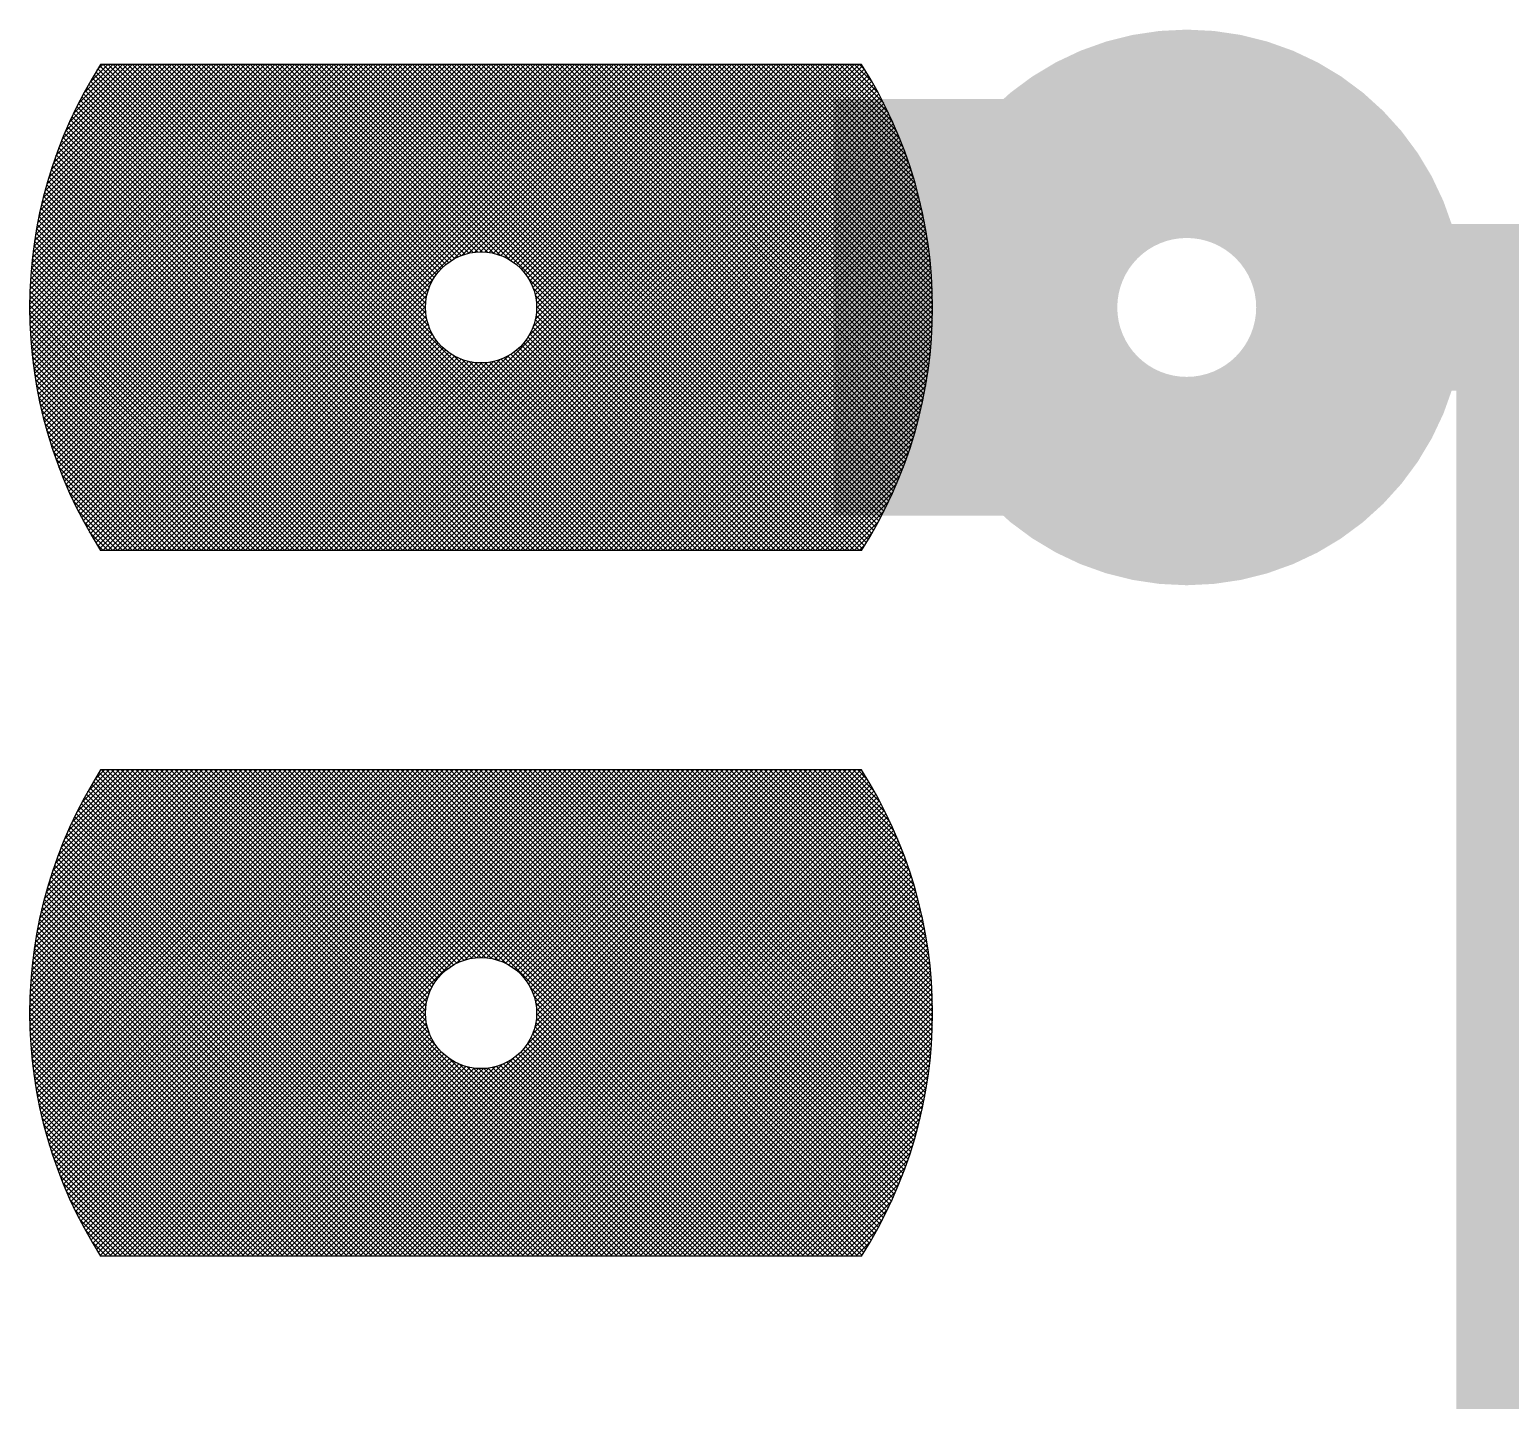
# Model space of a CAD drawing. Extents: x 0 to 395, y 0 to 270.
# Drawn here: x 132.36 to 137.69, y 206.25 to 211.19 of the extents above; entities that cross this region are included whole.
import ezdxf

# ---------------------------------------------------------------- set-up
doc = ezdxf.new("R2010")
doc.units = 0
doc.header["$LTSCALE"] = 0.3
doc.layers.get('0').update_dxf_attribs({"linetype": 'CONTINUOUS'})
doc.layers.add('TRACK', color=3, linetype='CONTINUOUS')

# ---------------------------------------------------------------- blocks, each defined once
blk = doc.blocks.new('*X19')
at = {"color": 0}
for p, q in [((62.51, 66.0279), (63.3971, 66.915)), ((62.51, 66.0455), (63.3795, 66.915)), ((62.5102, 66.0634), (63.3618, 66.915)), ((62.5103, 66.0104), (63.4148, 66.915)), ((62.5105, 66.0814), (63.3441, 66.915)), ((62.5107, 65.9932), (63.4325, 66.915)), ((62.5111, 66.0997), (63.3264, 66.915)), ((62.5113, 65.9761), (63.4502, 66.915)), ((62.5119, 66.1181), (63.3088, 66.915)), ((62.512, 65.9592), (63.4679, 66.915)), ((62.5129, 65.9424), (63.4855, 66.915)), ((62.5129, 66.1368), (63.2911, 66.915)), ((62.514, 65.9258), (63.5032, 66.915)), ((62.5141, 66.1557), (63.2734, 66.915)), ((62.5153, 65.9094), (63.5209, 66.915)), ((62.5156, 66.1749), (63.2557, 66.915)), ((62.5167, 65.8931), (63.5386, 66.915)), ((62.5173, 66.1943), (63.238, 66.915)), ((62.5182, 65.877), (63.5562, 66.915)), ((62.5193, 66.214), (63.2204, 66.915)), ((62.5199, 65.861), (63.5739, 66.915)), ((62.5216, 66.2339), (63.2027, 66.915)), ((62.5217, 65.8451), (63.5916, 66.915)), ((62.5237, 65.8294), (63.6093, 66.915)), ((62.5242, 66.2542), (63.185, 66.915)), ((62.5258, 65.8139), (63.627, 66.915)), ((62.527, 66.2747), (63.1673, 66.915)), ((62.5281, 65.7984), (63.6446, 66.915)), ((62.5302, 66.2956), (63.1497, 66.915)), ((62.5304, 65.7831), (63.6623, 66.915)), ((62.5329, 65.7679), (63.68, 66.915)), ((62.5337, 66.3168), (63.132, 66.915)), ((62.5356, 65.7529), (63.6977, 66.915)), ((62.5376, 66.3383), (63.1143, 66.915)), ((62.5383, 65.738), (63.7153, 66.915)), ((62.5412, 65.7232), (63.733, 66.915)), ((62.5419, 66.3602), (63.0966, 66.915)), ((62.5442, 65.7085), (63.7507, 66.915)), ((62.5465, 66.3826), (63.0789, 66.915)), ((62.5473, 65.6939), (63.7684, 66.915)), ((62.5505, 65.6795), (63.7861, 66.915)), ((62.5516, 66.4053), (63.0613, 66.915)), ((62.5538, 65.6651), (63.8037, 66.915)), ((62.5571, 66.4285), (63.0436, 66.915)), ((62.5573, 65.6509), (63.8214, 66.915)), ((62.5608, 65.6367), (63.8391, 66.915)), ((62.5632, 66.4522), (63.0259, 66.915)), ((62.5645, 65.6227), (63.8568, 66.915)), ((62.5683, 65.6088), (63.8744, 66.915)), ((62.5697, 66.4765), (63.0082, 66.915)), ((62.5721, 65.595), (63.8921, 66.915)), ((62.5761, 65.5813), (63.9098, 66.915)), ((62.5768, 66.5013), (62.9906, 66.915)), ((62.5802, 65.5677), (63.9275, 66.915)), ((62.5843, 65.5542), (63.9452, 66.915)), ((62.5846, 66.5267), (62.9729, 66.915)), ((62.5886, 65.5408), (63.9628, 66.915)), ((62.593, 65.5274), (63.9805, 66.915)), ((62.593, 66.5528), (62.9552, 66.915)), ((62.5974, 65.5142), (63.9982, 66.915)), ((62.602, 65.5011), (64.0159, 66.915)), ((62.6023, 66.5797), (62.9375, 66.915)), ((62.6066, 65.4881), (64.0335, 66.915)), ((62.6113, 65.4751), (64.0512, 66.915)), ((62.6123, 66.6074), (62.9198, 66.915)), ((62.6162, 65.4623), (64.0689, 66.915)), ((62.6211, 65.4495), (64.0866, 66.915)), ((62.6233, 66.6361), (62.9022, 66.915)), ((62.6261, 65.4368), (64.1043, 66.915)), ((62.6312, 65.4243), (64.1219, 66.915)), ((62.6354, 66.6659), (62.8845, 66.915)), ((62.6364, 65.4118), (64.1396, 66.915)), ((62.6416, 65.3993), (64.1573, 66.915)), ((62.647, 65.387), (64.175, 66.915)), ((62.6487, 66.6969), (62.8668, 66.915)), ((62.6524, 65.3748), (64.1926, 66.915)), ((62.6579, 65.3626), (64.2103, 66.915)), ((62.6634, 66.7293), (62.8491, 66.915)), ((62.6635, 65.3505), (64.228, 66.915)), ((62.6692, 65.3385), (64.2457, 66.915)), ((62.675, 65.3266), (64.2633, 66.915)), ((62.6799, 66.7635), (62.8315, 66.915)), ((62.6808, 65.3148), (64.281, 66.915)), ((62.6867, 65.303), (64.2987, 66.915)), ((62.6927, 65.2913), (64.3164, 66.915)), ((62.6986, 66.7998), (62.8138, 66.915)), ((62.6988, 65.2797), (64.3341, 66.915)), ((62.705, 65.2682), (64.3517, 66.915)), ((62.7112, 65.2568), (64.3694, 66.915)), ((62.7175, 65.2454), (64.3871, 66.915)), ((62.7199, 66.8388), (62.7961, 66.915)), ((62.7239, 65.2341), (64.4048, 66.915)), ((62.7304, 65.2229), (64.4224, 66.915)), ((62.7369, 65.2118), (64.4401, 66.915)), ((62.7435, 65.2007), (64.4578, 66.915)), ((62.7447, 66.8813), (62.7784, 66.915)), ((62.7502, 65.1897), (64.4755, 66.915)), ((64.483, 65.165), (62.7531, 66.8949)), ((62.757, 65.1788), (64.4932, 66.915)), ((64.5007, 65.165), (62.7599, 66.9058)), ((62.7638, 65.168), (64.5108, 66.915)), ((64.5184, 65.165), (62.7684, 66.915)), ((62.7785, 65.165), (64.5285, 66.915)), ((64.5361, 65.165), (62.7861, 66.915)), ((62.7962, 65.165), (64.5462, 66.915)), ((64.5537, 65.165), (62.8037, 66.915)), ((62.8139, 65.165), (64.5639, 66.915)), ((64.5714, 65.165), (62.8214, 66.915)), ((62.8315, 65.165), (64.5815, 66.915)), ((64.5891, 65.165), (62.8391, 66.915)), ((62.8492, 65.165), (64.5992, 66.915)), ((64.6068, 65.165), (62.8568, 66.915)), ((62.8669, 65.165), (64.6169, 66.915)), ((64.6244, 65.165), (62.8744, 66.915)), ((62.8846, 65.165), (64.6346, 66.915)), ((64.6421, 65.165), (62.8921, 66.915)), ((62.9023, 65.165), (64.6523, 66.915)), ((64.6598, 65.165), (62.9098, 66.915)), ((62.9199, 65.165), (64.6699, 66.915)), ((64.6775, 65.165), (62.9275, 66.915)), ((62.9376, 65.165), (64.6876, 66.915)), ((64.6952, 65.165), (62.9452, 66.915)), ((62.9553, 65.165), (64.7053, 66.915)), ((64.7128, 65.165), (62.9628, 66.915)), ((62.973, 65.165), (64.723, 66.915)), ((63.9735, 65.922), (62.9805, 66.915)), ((63.9506, 65.9626), (62.9982, 66.915)), ((63.9415, 65.9894), (63.0159, 66.915)), ((63.937, 66.0115), (63.0335, 66.915)), ((63.9352, 66.031), (63.0512, 66.915)), ((63.9352, 66.0487), (63.0689, 66.915)), ((63.9366, 66.065), (63.0866, 66.915)), ((63.9391, 66.0802), (63.1043, 66.915)), ((63.9425, 66.0944), (63.1219, 66.915)), ((63.9468, 66.1078), (63.1396, 66.915)), ((63.9519, 66.1204), (63.1573, 66.915)), ((63.9576, 66.1324), (63.175, 66.915)), ((63.964, 66.1437), (63.1926, 66.915)), ((63.9709, 66.1544), (63.2103, 66.915)), ((63.9785, 66.1645), (63.228, 66.915)), ((63.9866, 66.1741), (63.2457, 66.915)), ((63.9953, 66.1831), (63.2634, 66.915)), ((64.0045, 66.1915), (63.281, 66.915)), ((64.0143, 66.1994), (63.2987, 66.915)), ((64.0246, 66.2068), (63.3164, 66.915)), ((64.0355, 66.2135), (63.3341, 66.915)), ((64.0471, 66.2196), (63.3517, 66.915)), ((64.0593, 66.2251), (63.3694, 66.915)), ((64.0722, 66.2299), (63.3871, 66.915)), ((64.0859, 66.2339), (63.4048, 66.915)), ((64.1005, 66.237), (63.4225, 66.915)), ((64.116, 66.2391), (63.4401, 66.915)), ((64.1328, 66.24), (63.4578, 66.915)), ((64.1511, 66.2393), (63.4755, 66.915)), ((64.1715, 66.2366), (63.4932, 66.915)), ((64.1951, 66.2308), (63.5108, 66.915)), ((64.2248, 66.2187), (63.5285, 66.915)), ((65.2962, 65.165), (63.5462, 66.915)), ((63.5563, 65.165), (65.3063, 66.915)), ((65.3139, 65.165), (63.5639, 66.915)), ((63.574, 65.165), (65.324, 66.915)), ((65.3316, 65.165), (63.5816, 66.915)), ((63.5917, 65.165), (65.3417, 66.915)), ((65.3492, 65.165), (63.5992, 66.915)), ((63.6094, 65.165), (65.3594, 66.915)), ((65.3669, 65.165), (63.6169, 66.915)), ((63.627, 65.165), (65.377, 66.915)), ((65.3846, 65.165), (63.6346, 66.915)), ((63.6447, 65.165), (65.3947, 66.915)), ((65.4023, 65.165), (63.6523, 66.915)), ((63.6624, 65.165), (65.4124, 66.915)), ((65.4199, 65.165), (63.6699, 66.915)), ((63.6801, 65.165), (65.4301, 66.915)), ((65.4376, 65.165), (63.6876, 66.915)), ((63.6978, 65.165), (65.4478, 66.915)), ((65.4553, 65.165), (63.7053, 66.915)), ((63.7154, 65.165), (65.4654, 66.915)), ((65.473, 65.165), (63.723, 66.915)), ((63.7331, 65.165), (65.4831, 66.915)), ((65.4907, 65.165), (63.7407, 66.915)), ((63.7508, 65.165), (65.5008, 66.915)), ((65.5059, 65.1675), (63.7583, 66.915)), ((63.7685, 65.165), (65.5098, 66.9063)), ((65.5127, 65.1783), (63.776, 66.915)), ((63.7861, 65.165), (65.5166, 66.8955)), ((65.5195, 65.1892), (63.7937, 66.915)), ((65.5262, 65.2002), (63.8114, 66.915)), ((65.5328, 65.2113), (63.829, 66.915)), ((65.5393, 65.2224), (63.8467, 66.915)), ((65.5458, 65.2336), (63.8644, 66.915)), ((65.5522, 65.2449), (63.8821, 66.915)), ((65.5585, 65.2563), (63.8998, 66.915)), ((65.5647, 65.2677), (63.9174, 66.915)), ((65.5709, 65.2792), (63.9351, 66.915)), ((65.577, 65.2908), (63.9528, 66.915)), ((65.583, 65.3025), (63.9705, 66.915)), ((65.5889, 65.3142), (63.9881, 66.915)), ((65.5948, 65.3261), (64.0058, 66.915)), ((65.6005, 65.338), (64.0235, 66.915)), ((65.6062, 65.35), (64.0412, 66.915)), ((64.0435, 66.2178), (64.7406, 66.915)), ((65.6118, 65.362), (64.0589, 66.915)), ((64.0737, 66.2304), (64.7583, 66.915)), ((65.6173, 65.3742), (64.0765, 66.915)), ((65.6228, 65.3864), (64.0942, 66.915)), ((64.0974, 66.2364), (64.776, 66.915)), ((65.6281, 65.3988), (64.1119, 66.915)), ((64.118, 66.2393), (64.7937, 66.915)), ((65.6334, 65.4112), (64.1296, 66.915)), ((64.1364, 66.24), (64.8114, 66.915)), ((65.6386, 65.4237), (64.1472, 66.915)), ((64.1532, 66.2392), (64.829, 66.915)), ((65.6437, 65.4362), (64.1649, 66.915)), ((64.1688, 66.2371), (64.8467, 66.915)), ((65.6487, 65.4489), (64.1826, 66.915)), ((64.1834, 66.234), (64.8644, 66.915)), ((64.1972, 66.2301), (64.8821, 66.915)), ((65.6536, 65.4617), (64.2003, 66.915)), ((64.2101, 66.2254), (64.8997, 66.915)), ((65.6584, 65.4745), (64.218, 66.915)), ((64.2223, 66.2199), (64.9174, 66.915)), ((64.2339, 66.2138), (64.9351, 66.915)), ((65.6632, 65.4875), (64.2356, 66.915)), ((64.2449, 66.2071), (64.9528, 66.915)), ((65.6678, 65.5005), (64.2533, 66.915)), ((64.2553, 66.1998), (64.9705, 66.915)), ((64.2651, 66.1919), (64.9881, 66.915)), ((65.6724, 65.5136), (64.271, 66.915)), ((64.2743, 66.1835), (65.0058, 66.915)), ((64.283, 66.1745), (65.0235, 66.915)), ((65.6768, 65.5268), (64.2887, 66.915)), ((64.2911, 66.165), (65.0412, 66.915)), ((64.2986, 65.9249), (65.2887, 66.915)), ((64.2987, 66.1549), (65.0588, 66.915)), ((64.3057, 66.1442), (65.0765, 66.915)), ((65.6812, 65.5401), (64.3063, 66.915)), ((64.3121, 66.1329), (65.0942, 66.915)), ((64.3179, 66.121), (65.1119, 66.915)), ((64.32, 65.964), (65.271, 66.915)), ((64.3229, 66.1084), (65.1296, 66.915)), ((65.6855, 65.5535), (64.324, 66.915)), ((64.3273, 66.095), (65.1472, 66.915)), ((64.3288, 65.9905), (65.2533, 66.915)), ((64.3308, 66.0809), (65.1649, 66.915)), ((64.3331, 66.0125), (65.2356, 66.915)), ((64.3333, 66.0657), (65.1826, 66.915)), ((64.3348, 66.0495), (65.2003, 66.915)), ((64.3348, 66.0319), (65.2179, 66.915)), ((65.6897, 65.567), (64.3417, 66.915)), ((65.6937, 65.5806), (64.3594, 66.915)), ((65.6977, 65.5944), (64.3771, 66.915)), ((65.7016, 65.6082), (64.3947, 66.915)), ((65.7053, 65.6221), (64.4124, 66.915)), ((65.709, 65.6361), (64.4301, 66.915)), ((65.7126, 65.6502), (64.4478, 66.915)), ((65.716, 65.6644), (64.4654, 66.915)), ((65.7193, 65.6788), (64.4831, 66.915)), ((65.7226, 65.6932), (64.5008, 66.915)), ((65.7257, 65.7078), (64.5185, 66.915)), ((65.7287, 65.7225), (64.5362, 66.915)), ((65.7316, 65.7373), (64.5538, 66.915)), ((65.7343, 65.7522), (64.5715, 66.915)), ((65.7369, 65.7672), (64.5892, 66.915)), ((65.7395, 65.7824), (64.6069, 66.915)), ((65.7418, 65.7977), (64.6245, 66.915)), ((65.7441, 65.8131), (64.6422, 66.915)), ((65.7462, 65.8287), (64.6599, 66.915)), ((65.7482, 65.8444), (64.6776, 66.915)), ((65.75, 65.8602), (64.6952, 66.915)), ((65.7517, 65.8762), (64.7129, 66.915)), ((65.7533, 65.8923), (64.7306, 66.915)), ((65.7547, 65.9086), (64.7483, 66.915)), ((65.7559, 65.925), (64.766, 66.915)), ((65.757, 65.9416), (64.7836, 66.915)), ((65.7579, 65.9584), (64.8013, 66.915)), ((65.7587, 65.9753), (64.819, 66.915)), ((65.7593, 65.9924), (64.8367, 66.915)), ((65.7597, 66.0096), (64.8543, 66.915)), ((65.7599, 66.0271), (64.872, 66.915)), ((65.76, 66.0447), (64.8897, 66.915)), ((65.7598, 66.0625), (64.9074, 66.915)), ((65.7595, 66.0806), (64.9251, 66.915)), ((65.7589, 66.0988), (64.9427, 66.915)), ((65.7582, 66.1173), (64.9604, 66.915)), ((65.7572, 66.1359), (64.9781, 66.915)), ((65.7559, 66.1548), (64.9958, 66.915)), ((65.7545, 66.174), (65.0134, 66.915)), ((65.7527, 66.1934), (65.0311, 66.915)), ((65.7508, 66.213), (65.0488, 66.915)), ((65.7485, 66.233), (65.0665, 66.915)), ((65.746, 66.2532), (65.0842, 66.915)), ((65.7431, 66.2737), (65.1018, 66.915)), ((65.7399, 66.2946), (65.1195, 66.915)), ((65.7364, 66.3158), (65.1372, 66.915)), ((65.7326, 66.3373), (65.1549, 66.915)), ((65.7283, 66.3592), (65.1725, 66.915)), ((65.7237, 66.3815), (65.1902, 66.915)), ((65.7186, 66.4043), (65.2079, 66.915)), ((65.7131, 66.4274), (65.2256, 66.915)), ((65.7071, 66.4511), (65.2433, 66.915)), ((65.7006, 66.4753), (65.2609, 66.915)), ((65.6935, 66.5001), (65.2786, 66.915)), ((65.6858, 66.5255), (65.2963, 66.915)), ((65.6774, 66.5516), (65.314, 66.915)), ((65.6682, 66.5784), (65.3316, 66.915)), ((65.6582, 66.6061), (65.3493, 66.915)), ((65.6472, 66.6348), (65.367, 66.915)), ((65.6352, 66.6644), (65.3847, 66.915)), ((65.622, 66.6954), (65.4024, 66.915)), ((65.6073, 66.7277), (65.42, 66.915)), ((65.5909, 66.7618), (65.4377, 66.915)), ((65.5724, 66.798), (65.4554, 66.915)), ((65.5512, 66.8369), (65.4731, 66.915)), ((65.5265, 66.8792), (65.4907, 66.915)), ((64.3946, 65.165), (62.7202, 66.8394)), ((64.4123, 65.165), (62.7267, 66.8507)), ((64.43, 65.165), (62.7331, 66.8618)), ((64.4477, 65.165), (62.7397, 66.873)), ((64.4654, 65.165), (62.7464, 66.884)), ((63.8038, 65.165), (65.5233, 66.8845)), ((63.8215, 65.165), (65.53, 66.8735)), ((63.8392, 65.165), (65.5365, 66.8624)), ((63.8569, 65.165), (65.543, 66.8512)), ((63.8745, 65.165), (65.5495, 66.8399)), ((64.3239, 65.165), (62.6953, 66.7936)), ((64.3416, 65.165), (62.7014, 66.8052)), ((64.3593, 65.165), (62.7076, 66.8167)), ((64.377, 65.165), (62.7139, 66.8281)), ((63.8922, 65.165), (65.5558, 66.8286)), ((63.9099, 65.165), (65.5621, 66.8172)), ((63.9276, 65.165), (65.5683, 66.8057)), ((63.9452, 65.165), (65.5744, 66.7942)), ((64.2355, 65.165), (62.6659, 66.7346)), ((64.2532, 65.165), (62.6717, 66.7466)), ((64.2709, 65.165), (62.6774, 66.7584)), ((64.2886, 65.165), (62.6833, 66.7702)), ((64.3063, 65.165), (62.6893, 66.782)), ((63.9629, 65.165), (65.5804, 66.7825)), ((63.9806, 65.165), (65.5864, 66.7708)), ((63.9983, 65.165), (65.5923, 66.759)), ((64.016, 65.165), (65.5981, 66.7471)), ((64.0336, 65.165), (65.6038, 66.7352)), ((64.1648, 65.165), (62.6439, 66.6859)), ((64.1825, 65.165), (62.6493, 66.6982)), ((64.2002, 65.165), (62.6547, 66.7104)), ((64.2179, 65.165), (62.6603, 66.7226)), ((64.0513, 65.165), (65.6094, 66.7231)), ((64.069, 65.165), (65.615, 66.711)), ((64.0867, 65.165), (65.6205, 66.6988)), ((64.1043, 65.165), (65.6259, 66.6865)), ((64.0941, 65.165), (62.6232, 66.6359)), ((64.1118, 65.165), (62.6283, 66.6485)), ((64.1295, 65.165), (62.6334, 66.6611)), ((64.1472, 65.165), (62.6386, 66.6736)), ((64.122, 65.165), (65.6312, 66.6741)), ((64.1397, 65.165), (65.6364, 66.6617)), ((64.1574, 65.165), (65.6415, 66.6491)), ((64.1751, 65.165), (65.6466, 66.6365)), ((64.0057, 65.165), (62.5993, 66.5714)), ((64.0234, 65.165), (62.6039, 66.5845)), ((64.0411, 65.165), (62.6086, 66.5975)), ((64.0588, 65.165), (62.6134, 66.6104)), ((64.0764, 65.165), (62.6183, 66.6232)), ((64.1927, 65.165), (65.6515, 66.6238)), ((64.2104, 65.165), (65.6564, 66.611)), ((64.2281, 65.165), (65.6612, 66.5981)), ((64.2458, 65.165), (65.6659, 66.5851)), ((64.2634, 65.165), (65.6704, 66.572)), ((63.935, 65.165), (62.5819, 66.5181)), ((63.9527, 65.165), (62.5861, 66.5316)), ((63.9704, 65.165), (62.5904, 66.5449)), ((63.9881, 65.165), (62.5948, 66.5582)), ((64.2811, 65.165), (65.6749, 66.5588)), ((64.2988, 65.165), (65.6794, 66.5456)), ((64.3165, 65.165), (65.6837, 66.5322)), ((64.3341, 65.165), (65.6879, 66.5187)), ((63.882, 65.165), (62.5699, 66.4771)), ((63.8997, 65.165), (62.5738, 66.4909)), ((63.9173, 65.165), (62.5778, 66.5045)), ((64.3518, 65.165), (65.692, 66.5052)), ((64.3695, 65.165), (65.696, 66.4915)), ((64.3872, 65.165), (65.6999, 66.4777)), ((63.8113, 65.165), (62.5553, 66.421)), ((63.829, 65.165), (62.5588, 66.4352)), ((63.8466, 65.165), (62.5624, 66.4493)), ((63.8643, 65.165), (62.5661, 66.4632)), ((64.4049, 65.165), (65.7037, 66.4639)), ((64.4225, 65.165), (65.7074, 66.4499)), ((64.4402, 65.165), (65.7111, 66.4358)), ((64.4579, 65.165), (65.7145, 66.4217)), ((63.7406, 65.165), (62.5424, 66.3631)), ((63.7582, 65.165), (62.5455, 66.3778)), ((63.7759, 65.165), (62.5486, 66.3923)), ((63.7936, 65.165), (62.5519, 66.4067)), ((64.4756, 65.165), (65.7179, 66.4074)), ((64.4932, 65.165), (65.7212, 66.393)), ((64.5109, 65.165), (65.7244, 66.3784)), ((64.5286, 65.165), (65.7274, 66.3638)), ((63.6875, 65.165), (62.534, 66.3185)), ((63.7052, 65.165), (62.5367, 66.3335)), ((63.7229, 65.165), (62.5395, 66.3484)), ((64.5463, 65.165), (65.7303, 66.3491)), ((64.564, 65.165), (65.7331, 66.3342)), ((64.5816, 65.165), (65.7358, 66.3192)), ((63.6168, 65.165), (62.5246, 66.2572)), ((63.6345, 65.165), (62.5268, 66.2727)), ((63.6522, 65.165), (62.5291, 66.2881)), ((63.6699, 65.165), (62.5315, 66.3034)), ((64.5993, 65.165), (65.7384, 66.3041)), ((64.617, 65.165), (65.7408, 66.2888)), ((64.6347, 65.165), (65.7431, 66.2735)), ((64.6523, 65.165), (65.7453, 66.258)), ((63.5638, 65.165), (62.5189, 66.2099)), ((63.5815, 65.165), (62.5207, 66.2258)), ((63.5991, 65.165), (62.5226, 66.2416)), ((64.67, 65.165), (65.7474, 66.2423)), ((64.6877, 65.165), (65.7493, 66.2266)), ((64.7054, 65.165), (65.751, 66.2106)), ((63.5108, 65.165), (62.5145, 66.1612)), ((63.5284, 65.165), (62.5158, 66.1776)), ((63.5461, 65.165), (62.5173, 66.1938)), ((64.7231, 65.165), (65.7526, 66.1946)), ((64.7407, 65.165), (65.7541, 66.1784)), ((64.7584, 65.165), (65.7554, 66.162)), ((64.7761, 65.165), (65.7566, 66.1455)), ((63.44, 65.165), (62.5109, 66.0941)), ((63.4577, 65.165), (62.5116, 66.1112)), ((63.4754, 65.165), (62.5124, 66.128)), ((63.4931, 65.165), (62.5134, 66.1447)), ((62.9906, 65.165), (63.9572, 66.1315)), ((63.0083, 65.165), (63.9446, 66.1013)), ((65.2785, 65.165), (64.3137, 66.1298)), ((65.2608, 65.165), (64.3258, 66.1001)), ((64.7938, 65.165), (65.7576, 66.1288)), ((64.8114, 65.165), (65.7584, 66.112)), ((64.8291, 65.165), (65.7591, 66.0949)), ((63.387, 65.165), (62.51, 66.042)), ((63.4047, 65.165), (62.5101, 66.0596)), ((63.4224, 65.165), (62.5104, 66.0769)), ((63.026, 65.165), (63.9386, 66.0776)), ((63.0437, 65.165), (63.9357, 66.057)), ((63.0614, 65.165), (63.935, 66.0386)), ((65.2432, 65.165), (64.3316, 66.0765)), ((65.2255, 65.165), (64.3343, 66.0561)), ((64.8468, 65.165), (65.7596, 66.0778)), ((64.8645, 65.165), (65.7599, 66.0604)), ((64.8822, 65.165), (65.76, 66.0428)), ((63.3693, 65.165), (62.5101, 66.0243)), ((63.3517, 65.165), (62.5103, 66.0063)), ((63.334, 65.165), (62.5108, 65.9882)), ((63.079, 65.165), (63.9358, 66.0218)), ((63.0967, 65.165), (63.9379, 66.0062)), ((63.1144, 65.165), (63.941, 65.9916)), ((65.1548, 65.165), (64.3289, 65.9909)), ((65.1725, 65.165), (64.332, 66.0055)), ((65.1901, 65.165), (64.3341, 66.021)), ((65.2078, 65.165), (64.335, 66.0378)), ((64.8998, 65.165), (65.7599, 66.0251)), ((64.9175, 65.165), (65.7597, 66.0072)), ((64.9352, 65.165), (65.7592, 65.989)), ((63.3163, 65.165), (62.5115, 65.9698)), ((63.2986, 65.165), (62.5124, 65.9512)), ((63.2809, 65.165), (62.5136, 65.9324)), ((63.1321, 65.165), (63.9449, 65.9778)), ((63.1497, 65.165), (63.9496, 65.9649)), ((63.1674, 65.165), (63.9551, 65.9527)), ((63.1851, 65.165), (63.9612, 65.9411)), ((65.0841, 65.165), (64.3085, 65.9405)), ((65.1017, 65.165), (64.3146, 65.9521)), ((65.1194, 65.165), (64.3201, 65.9643)), ((65.1371, 65.165), (64.3249, 65.9772)), ((64.9529, 65.165), (65.7585, 65.9707)), ((64.9705, 65.165), (65.7576, 65.9521)), ((64.9882, 65.165), (65.7565, 65.9333)), ((63.2633, 65.165), (62.5149, 65.9133)), ((63.2456, 65.165), (62.5166, 65.894)), ((63.2028, 65.165), (63.9679, 65.9301)), ((63.2205, 65.165), (63.9752, 65.9197)), ((63.2381, 65.165), (63.9831, 65.9099)), ((63.2558, 65.165), (63.9915, 65.9007)), ((63.2735, 65.165), (64.0005, 65.892)), ((63.2912, 65.165), (64.01, 65.8839)), ((64.7305, 65.165), (64.017, 65.8785)), ((64.978, 65.165), (64.2595, 65.8835)), ((64.9957, 65.165), (64.2691, 65.8916)), ((65.0134, 65.165), (64.2781, 65.9003)), ((65.031, 65.165), (64.2865, 65.9095)), ((65.0487, 65.165), (64.2944, 65.9193)), ((65.0664, 65.165), (64.3018, 65.9296)), ((65.0059, 65.165), (65.7551, 65.9142)), ((65.0236, 65.165), (65.7535, 65.8949)), ((63.2279, 65.165), (62.5185, 65.8745)), ((63.2102, 65.165), (62.5206, 65.8546)), ((63.1926, 65.165), (62.523, 65.8345)), ((63.3088, 65.165), (64.0201, 65.8763)), ((63.3265, 65.165), (64.0308, 65.8693)), ((63.3442, 65.165), (64.0421, 65.8629)), ((63.3619, 65.165), (64.054, 65.8571)), ((63.3796, 65.165), (64.0666, 65.8521)), ((63.3972, 65.165), (64.08, 65.8477)), ((63.4149, 65.165), (64.0941, 65.8442)), ((63.4326, 65.165), (64.1093, 65.8417)), ((63.4503, 65.165), (64.1255, 65.8402)), ((63.4679, 65.165), (64.1431, 65.8402)), ((63.4856, 65.165), (64.1625, 65.8419)), ((63.5033, 65.165), (64.1845, 65.8462)), ((63.521, 65.165), (64.211, 65.855)), ((63.5387, 65.165), (64.2501, 65.8764)), ((64.7482, 65.165), (64.0576, 65.8556)), ((64.7659, 65.165), (64.0844, 65.8465)), ((64.7835, 65.165), (64.1065, 65.842)), ((64.8012, 65.165), (64.126, 65.8402)), ((64.8189, 65.165), (64.1437, 65.8402)), ((64.8366, 65.165), (64.16, 65.8416)), ((64.8543, 65.165), (64.1752, 65.8441)), ((64.8719, 65.165), (64.1894, 65.8475)), ((64.8896, 65.165), (64.2028, 65.8518)), ((64.9073, 65.165), (64.2154, 65.8569)), ((64.925, 65.165), (64.2274, 65.8626)), ((64.9426, 65.165), (64.2387, 65.869)), ((64.9603, 65.165), (64.2494, 65.8759)), ((65.0413, 65.165), (65.7516, 65.8754)), ((65.0589, 65.165), (65.7495, 65.8556)), ((65.0766, 65.165), (65.7471, 65.8355)), ((63.1749, 65.165), (62.5258, 65.8141)), ((63.1572, 65.165), (62.5288, 65.7934)), ((63.1395, 65.165), (62.5322, 65.7723)), ((65.0943, 65.165), (65.7444, 65.8151)), ((65.112, 65.165), (65.7413, 65.7944)), ((65.1296, 65.165), (65.738, 65.7733)), ((63.1218, 65.165), (62.5359, 65.7509)), ((63.1042, 65.165), (62.54, 65.7292)), ((65.1473, 65.165), (65.7343, 65.7519)), ((65.165, 65.165), (65.7302, 65.7302)), ((63.0865, 65.165), (62.5445, 65.707)), ((63.0688, 65.165), (62.5494, 65.6844)), ((65.1827, 65.165), (65.7257, 65.7081)), ((65.2004, 65.165), (65.7209, 65.6855)), ((63.0511, 65.165), (62.5547, 65.6614)), ((63.0335, 65.165), (62.5605, 65.6379)), ((63.0158, 65.165), (62.5669, 65.6139)), ((65.218, 65.165), (65.7155, 65.6625)), ((65.2357, 65.165), (65.7098, 65.639)), ((65.2534, 65.165), (65.7035, 65.6151)), ((62.9981, 65.165), (62.5737, 65.5894)), ((62.9804, 65.165), (62.5812, 65.5642)), ((65.2711, 65.165), (65.6966, 65.5905)), ((65.2887, 65.165), (65.6892, 65.5654)), ((62.9627, 65.165), (62.5894, 65.5384)), ((62.9451, 65.165), (62.5982, 65.5118)), ((65.3064, 65.165), (65.681, 65.5396)), ((65.3241, 65.165), (65.6722, 65.5131)), ((62.9274, 65.165), (62.6079, 65.4845)), ((62.9097, 65.165), (62.6185, 65.4562)), ((65.3418, 65.165), (65.6626, 65.4858)), ((65.3595, 65.165), (65.652, 65.4576)), ((62.892, 65.165), (62.6301, 65.427)), ((65.3771, 65.165), (65.6405, 65.4284)), ((62.8744, 65.165), (62.6428, 65.3965)), ((62.8567, 65.165), (62.6569, 65.3647)), ((65.3948, 65.165), (65.6278, 65.398)), ((65.4125, 65.165), (65.6138, 65.3663)), ((62.839, 65.165), (62.6727, 65.3313)), ((62.8213, 65.165), (62.6903, 65.296)), ((65.4302, 65.165), (65.5981, 65.3329)), ((65.4478, 65.165), (65.5806, 65.2977)), ((62.8036, 65.165), (62.7104, 65.2583)), ((65.4655, 65.165), (65.5606, 65.2601)), ((62.786, 65.165), (62.7336, 65.2174)), ((65.4832, 65.165), (65.5376, 65.2194)), ((62.7683, 65.165), (62.7612, 65.1721)), ((65.5009, 65.165), (65.5103, 65.1744))]:
    blk.add_line(p, q, dxfattribs=at)
blk = doc.blocks.new('*X17')
at = {"color": 0}
for p, q in [((62.51, 68.5735), (63.3916, 69.455)), ((62.51, 68.5912), (63.3739, 69.455)), ((62.5102, 68.5559), (63.4092, 69.455)), ((62.5103, 68.6091), (63.3562, 69.455)), ((62.5105, 68.5386), (63.4269, 69.455)), ((62.5107, 68.6272), (63.3385, 69.455)), ((62.5111, 68.5215), (63.4446, 69.455)), ((62.5113, 68.6455), (63.3208, 69.455)), ((62.5118, 68.5045), (63.4623, 69.455)), ((62.5122, 68.664), (63.3032, 69.455)), ((62.5126, 68.4877), (63.4799, 69.455)), ((62.5133, 68.6828), (63.2855, 69.455)), ((62.5137, 68.471), (63.4976, 69.455)), ((62.5146, 68.7018), (63.2678, 69.455)), ((62.5148, 68.4545), (63.5153, 69.455)), ((62.5161, 68.721), (63.2501, 69.455)), ((62.5162, 68.4382), (63.533, 69.455)), ((62.5177, 68.422), (63.5507, 69.455)), ((62.5179, 68.7405), (63.2325, 69.455)), ((62.5193, 68.406), (63.5683, 69.455)), ((62.52, 68.7602), (63.2148, 69.455)), ((62.5211, 68.3901), (63.586, 69.455)), ((62.5224, 68.7803), (63.1971, 69.455)), ((62.5231, 68.3744), (63.6037, 69.455)), ((62.525, 68.8006), (63.1794, 69.455)), ((62.5251, 68.3588), (63.6214, 69.455)), ((62.5273, 68.3433), (63.639, 69.455)), ((62.528, 68.8213), (63.1617, 69.455)), ((62.5297, 68.3279), (63.6567, 69.455)), ((62.5313, 68.8422), (63.1441, 69.455)), ((62.5321, 68.3127), (63.6744, 69.455)), ((62.5347, 68.2976), (63.6921, 69.455)), ((62.5349, 68.8635), (63.1264, 69.455)), ((62.5374, 68.2827), (63.7098, 69.455)), ((62.5389, 68.8852), (63.1087, 69.455)), ((62.5403, 68.2678), (63.7274, 69.455)), ((62.5432, 68.2531), (63.7451, 69.455)), ((62.5433, 68.9073), (63.091, 69.455)), ((62.5463, 68.2385), (63.7628, 69.455)), ((62.5481, 68.9297), (63.0734, 69.455)), ((62.5495, 68.224), (63.7805, 69.455)), ((62.5528, 68.2096), (63.7981, 69.455)), ((62.5533, 68.9526), (63.0557, 69.455)), ((62.5562, 68.1954), (63.8158, 69.455)), ((62.559, 68.976), (63.038, 69.455)), ((62.5597, 68.1812), (63.8335, 69.455)), ((62.5633, 68.1671), (63.8512, 69.455)), ((62.5652, 68.9998), (63.0203, 69.455)), ((62.5671, 68.1532), (63.8689, 69.455)), ((62.5709, 68.1394), (63.8865, 69.455)), ((62.5719, 69.0243), (63.0027, 69.455)), ((62.5748, 68.1256), (63.9042, 69.455)), ((62.5789, 68.112), (63.9219, 69.455)), ((62.5792, 69.0493), (62.985, 69.455)), ((62.583, 68.0984), (63.9396, 69.455)), ((62.5872, 68.085), (63.9572, 69.455)), ((62.5872, 69.0749), (62.9673, 69.455)), ((62.5916, 68.0716), (63.9749, 69.455)), ((62.5959, 69.1013), (62.9496, 69.455)), ((62.596, 68.0584), (63.9926, 69.455)), ((62.6005, 68.0452), (64.0103, 69.455)), ((62.6051, 68.0322), (64.028, 69.455)), ((62.6053, 69.1284), (62.9319, 69.455)), ((62.6098, 68.0192), (64.0456, 69.455)), ((62.6146, 68.0063), (64.0633, 69.455)), ((62.6157, 69.1564), (62.9143, 69.455)), ((62.6195, 67.9935), (64.081, 69.455)), ((62.6245, 67.9808), (64.0987, 69.455)), ((62.627, 69.1854), (62.8966, 69.455)), ((62.6296, 67.9682), (64.1163, 69.455)), ((62.6347, 67.9557), (64.134, 69.455)), ((62.6394, 69.2155), (62.8789, 69.455)), ((62.6399, 67.9433), (64.1517, 69.455)), ((62.6453, 67.9309), (64.1694, 69.455)), ((62.6507, 67.9186), (64.1871, 69.455)), ((62.6532, 69.2469), (62.8612, 69.455)), ((62.6562, 67.9064), (64.2047, 69.455)), ((62.6617, 67.8943), (64.2224, 69.455)), ((62.6674, 67.8823), (64.2401, 69.455)), ((62.6685, 69.2799), (62.8436, 69.455)), ((62.6731, 67.8704), (64.2578, 69.455)), ((62.679, 67.8585), (64.2754, 69.455)), ((62.6848, 67.8467), (64.2931, 69.455)), ((62.6856, 69.3147), (62.8259, 69.455)), ((62.6908, 67.835), (64.3108, 69.455)), ((62.6969, 67.8234), (64.3285, 69.455)), ((62.703, 67.8119), (64.3462, 69.455)), ((62.705, 69.3518), (62.8082, 69.455)), ((62.7092, 67.8004), (64.3638, 69.455)), ((62.7155, 67.789), (64.3815, 69.455)), ((62.7219, 67.7777), (64.3992, 69.455)), ((62.7273, 69.3918), (62.7905, 69.455)), ((62.7283, 67.7665), (64.4169, 69.455)), ((62.7348, 67.7553), (64.4345, 69.455)), ((62.7414, 67.7442), (64.4522, 69.455)), ((62.7481, 67.7332), (64.4699, 69.455)), ((62.7536, 69.4357), (62.7728, 69.455)), ((62.7548, 67.7222), (64.4876, 69.455)), ((62.7616, 67.7114), (64.5053, 69.455)), ((62.7729, 67.705), (64.5229, 69.455)), ((64.524, 67.705), (62.774, 69.455)), ((62.7906, 67.705), (64.5406, 69.455)), ((64.5416, 67.705), (62.7916, 69.455)), ((62.8083, 67.705), (64.5583, 69.455)), ((64.5593, 67.705), (62.8093, 69.455)), ((62.826, 67.705), (64.576, 69.455)), ((64.577, 67.705), (62.827, 69.455)), ((62.8436, 67.705), (64.5936, 69.455)), ((64.5947, 67.705), (62.8447, 69.455)), ((62.8613, 67.705), (64.6113, 69.455)), ((64.6124, 67.705), (62.8624, 69.455)), ((62.879, 67.705), (64.629, 69.455)), ((64.63, 67.705), (62.88, 69.455)), ((62.8967, 67.705), (64.6467, 69.455)), ((64.6477, 67.705), (62.8977, 69.455)), ((62.9144, 67.705), (64.6644, 69.455)), ((64.6654, 67.705), (62.9154, 69.455)), ((62.932, 67.705), (64.682, 69.455)), ((64.6831, 67.705), (62.9331, 69.455)), ((62.9497, 67.705), (64.6997, 69.455)), ((64.7007, 67.705), (62.9507, 69.455)), ((62.9674, 67.705), (64.7174, 69.455)), ((64.7184, 67.705), (62.9684, 69.455)), ((63.9628, 68.4783), (62.9861, 69.455)), ((63.947, 68.5118), (63.0038, 69.455)), ((63.9397, 68.5367), (63.0215, 69.455)), ((63.9362, 68.5579), (63.0391, 69.455)), ((63.935, 68.5768), (63.0568, 69.455)), ((63.9355, 68.594), (63.0745, 69.455)), ((63.9373, 68.6099), (63.0922, 69.455)), ((63.9401, 68.6248), (63.1098, 69.455)), ((63.9438, 68.6387), (63.1275, 69.455)), ((63.9484, 68.6518), (63.1452, 69.455)), ((63.9536, 68.6643), (63.1629, 69.455)), ((63.9595, 68.676), (63.1806, 69.455)), ((63.9661, 68.6871), (63.1982, 69.455)), ((63.9733, 68.6976), (63.2159, 69.455)), ((63.981, 68.7076), (63.2336, 69.455)), ((63.9893, 68.717), (63.2513, 69.455)), ((63.9981, 68.7258), (63.2689, 69.455)), ((64.0075, 68.7341), (63.2866, 69.455)), ((64.0175, 68.7418), (63.3043, 69.455)), ((64.028, 68.749), (63.322, 69.455)), ((64.0391, 68.7555), (63.3397, 69.455)), ((64.0509, 68.7614), (63.3573, 69.455)), ((64.0633, 68.7667), (63.375, 69.455)), ((64.0764, 68.7712), (63.3927, 69.455)), ((64.0904, 68.775), (63.4104, 69.455)), ((64.1053, 68.7778), (63.428, 69.455)), ((64.1212, 68.7795), (63.4457, 69.455)), ((64.1384, 68.78), (63.4634, 69.455)), ((64.1573, 68.7788), (63.4811, 69.455)), ((64.1786, 68.7752), (63.4988, 69.455)), ((64.2035, 68.7679), (63.5164, 69.455)), ((64.2372, 68.7519), (63.5341, 69.455)), ((63.5507, 67.705), (65.3007, 69.455)), ((65.3018, 67.705), (63.5518, 69.455)), ((63.5684, 67.705), (65.3184, 69.455)), ((65.3195, 67.705), (63.5695, 69.455)), ((63.5861, 67.705), (65.3361, 69.455)), ((65.3371, 67.705), (63.5871, 69.455)), ((63.6038, 67.705), (65.3538, 69.455)), ((65.3548, 67.705), (63.6048, 69.455)), ((63.6215, 67.705), (65.3715, 69.455)), ((65.3725, 67.705), (63.6225, 69.455)), ((63.6391, 67.705), (65.3891, 69.455)), ((65.3902, 67.705), (63.6402, 69.455)), ((63.6568, 67.705), (65.4068, 69.455)), ((65.4079, 67.705), (63.6579, 69.455)), ((63.6745, 67.705), (65.4245, 69.455)), ((65.4255, 67.705), (63.6755, 69.455)), ((63.6922, 67.705), (65.4422, 69.455)), ((65.4432, 67.705), (63.6932, 69.455)), ((63.7098, 67.705), (65.4598, 69.455)), ((65.4609, 67.705), (63.7109, 69.455)), ((63.7275, 67.705), (65.4775, 69.455)), ((65.4786, 67.705), (63.7286, 69.455)), ((63.7452, 67.705), (65.4952, 69.455)), ((65.4962, 67.705), (63.7462, 69.455)), ((63.7629, 67.705), (65.5076, 69.4498)), ((65.508, 67.7109), (63.7639, 69.455)), ((65.5149, 67.7217), (63.7816, 69.455)), ((65.5216, 67.7327), (63.7993, 69.455)), ((65.5283, 67.7437), (63.817, 69.455)), ((65.5349, 67.7548), (63.8346, 69.455)), ((65.5414, 67.7659), (63.8523, 69.455)), ((65.5478, 67.7772), (63.87, 69.455)), ((65.5542, 67.7885), (63.8877, 69.455)), ((65.5605, 67.7999), (63.9053, 69.455)), ((65.5667, 67.8113), (63.923, 69.455)), ((65.5728, 67.8229), (63.9407, 69.455)), ((65.5789, 67.8345), (63.9584, 69.455)), ((65.5849, 67.8462), (63.976, 69.455)), ((65.5908, 67.858), (63.9937, 69.455)), ((65.5966, 67.8698), (64.0114, 69.455)), ((65.6023, 67.8817), (64.0291, 69.455)), ((64.0307, 68.7507), (64.7351, 69.455)), ((65.608, 67.8938), (64.0468, 69.455)), ((65.6136, 67.9059), (64.0644, 69.455)), ((64.0651, 68.7674), (64.7527, 69.455)), ((65.6191, 67.9181), (64.0821, 69.455)), ((64.0904, 68.775), (64.7704, 69.455)), ((65.6245, 67.9303), (64.0998, 69.455)), ((64.1117, 68.7786), (64.7881, 69.455)), ((65.6298, 67.9427), (64.1175, 69.455)), ((64.1307, 68.78), (64.8058, 69.455)), ((65.635, 67.9551), (64.1351, 69.455)), ((64.148, 68.7796), (64.8235, 69.455)), ((65.6402, 67.9676), (64.1528, 69.455)), ((64.164, 68.7779), (64.8411, 69.455)), ((65.6453, 67.9802), (64.1705, 69.455)), ((64.1789, 68.7751), (64.8588, 69.455)), ((65.6502, 67.9929), (64.1882, 69.455)), ((64.1929, 68.7714), (64.8765, 69.455)), ((65.6551, 68.0057), (64.2059, 69.455)), ((64.2061, 68.7669), (64.8942, 69.455)), ((64.2186, 68.7617), (64.9118, 69.455)), ((65.6599, 68.0186), (64.2235, 69.455)), ((64.2303, 68.7558), (64.9295, 69.455)), ((65.6647, 68.0316), (64.2412, 69.455)), ((64.2415, 68.7493), (64.9472, 69.455)), ((64.252, 68.7422), (64.9649, 69.455)), ((65.6693, 68.0446), (64.2589, 69.455)), ((64.262, 68.7345), (64.9825, 69.455)), ((64.2715, 68.7262), (65.0002, 69.455)), ((65.6738, 68.0578), (64.2766, 69.455)), ((64.2803, 68.7174), (65.0179, 69.455)), ((64.2886, 68.7081), (65.0356, 69.455)), ((65.6782, 68.071), (64.2942, 69.455)), ((64.2964, 68.6981), (65.0533, 69.455)), ((64.3036, 68.6876), (65.0709, 69.455)), ((64.3084, 68.4803), (65.2831, 69.455)), ((64.3102, 68.6765), (65.0886, 69.455)), ((65.6826, 68.0844), (64.3119, 69.455)), ((64.3161, 68.6648), (65.1063, 69.455)), ((64.3214, 68.6524), (65.124, 69.455)), ((64.3235, 68.5131), (65.2654, 69.455)), ((64.326, 68.6393), (65.1416, 69.455)), ((65.6868, 68.0978), (64.3296, 69.455)), ((64.3298, 68.6254), (65.1593, 69.455)), ((64.3305, 68.5378), (65.2477, 69.455)), ((64.3326, 68.6106), (65.177, 69.455)), ((64.3339, 68.5588), (65.23, 69.455)), ((64.3345, 68.5948), (65.1947, 69.455)), ((64.335, 68.5776), (65.2124, 69.455)), ((65.6909, 68.1113), (64.3473, 69.455)), ((65.695, 68.125), (64.365, 69.455)), ((65.6989, 68.1387), (64.3826, 69.455)), ((65.7028, 68.1525), (64.4003, 69.455)), ((65.7065, 68.1665), (64.418, 69.455)), ((65.7101, 68.1805), (64.4357, 69.455)), ((65.7137, 68.1947), (64.4533, 69.455)), ((65.7171, 68.209), (64.471, 69.455)), ((65.7204, 68.2233), (64.4887, 69.455)), ((65.7236, 68.2378), (64.5064, 69.455)), ((65.7266, 68.2524), (64.5241, 69.455)), ((65.7296, 68.2671), (64.5417, 69.455)), ((65.7324, 68.282), (64.5594, 69.455)), ((65.7352, 68.2969), (64.5771, 69.455)), ((65.7378, 68.312), (64.5948, 69.455)), ((65.7402, 68.3272), (64.6124, 69.455)), ((65.7426, 68.3426), (64.6301, 69.455)), ((65.7448, 68.358), (64.6478, 69.455)), ((65.7468, 68.3736), (64.6655, 69.455)), ((65.7488, 68.3894), (64.6832, 69.455)), ((65.7506, 68.4053), (64.7008, 69.455)), ((65.7522, 68.4213), (64.7185, 69.455)), ((65.7537, 68.4375), (64.7362, 69.455)), ((65.7551, 68.4538), (64.7539, 69.455)), ((65.7563, 68.4703), (64.7715, 69.455)), ((65.7573, 68.4869), (64.7892, 69.455)), ((65.7582, 68.5037), (64.8069, 69.455)), ((65.7589, 68.5207), (64.8246, 69.455)), ((65.7595, 68.5378), (64.8423, 69.455)), ((65.7598, 68.5551), (64.8599, 69.455)), ((65.76, 68.5726), (64.8776, 69.455)), ((65.76, 68.5903), (64.8953, 69.455)), ((65.7598, 68.6082), (64.913, 69.455)), ((65.7593, 68.6263), (64.9306, 69.455)), ((65.7587, 68.6446), (64.9483, 69.455)), ((65.7579, 68.6631), (64.966, 69.455)), ((65.7568, 68.6819), (64.9837, 69.455)), ((65.7555, 68.7009), (65.0014, 69.455)), ((65.754, 68.7201), (65.019, 69.455)), ((65.7521, 68.7396), (65.0367, 69.455)), ((65.7501, 68.7593), (65.0544, 69.455)), ((65.7477, 68.7793), (65.0721, 69.455)), ((65.7451, 68.7997), (65.0897, 69.455)), ((65.7421, 68.8203), (65.1074, 69.455)), ((65.7389, 68.8412), (65.1251, 69.455)), ((65.7353, 68.8625), (65.1428, 69.455)), ((65.7313, 68.8842), (65.1605, 69.455)), ((65.7269, 68.9062), (65.1781, 69.455)), ((65.7222, 68.9287), (65.1958, 69.455)), ((65.717, 68.9515), (65.2135, 69.455)), ((65.7113, 68.9749), (65.2312, 69.455)), ((65.7051, 68.9987), (65.2488, 69.455)), ((65.6984, 69.0231), (65.2665, 69.455)), ((65.6911, 69.0481), (65.2842, 69.455)), ((65.6832, 69.0737), (65.3019, 69.455)), ((65.6746, 69.1), (65.3196, 69.455)), ((65.6651, 69.1271), (65.3372, 69.455)), ((65.6548, 69.1551), (65.3549, 69.455)), ((65.6436, 69.184), (65.3726, 69.455)), ((65.6312, 69.2141), (65.3903, 69.455)), ((65.6175, 69.2454), (65.4079, 69.455)), ((65.6023, 69.2783), (65.4256, 69.455)), ((65.5853, 69.313), (65.4433, 69.455)), ((65.566, 69.35), (65.461, 69.455)), ((65.5438, 69.3898), (65.4787, 69.455)), ((65.5178, 69.4336), (65.4963, 69.455)), ((64.4356, 67.705), (62.7352, 69.4054)), ((64.4533, 67.705), (62.7418, 69.4164)), ((64.4709, 67.705), (62.7485, 69.4275)), ((64.4886, 67.705), (62.7552, 69.4384)), ((64.5063, 67.705), (62.762, 69.4493)), ((63.7806, 67.705), (65.5145, 69.4389)), ((63.7982, 67.705), (65.5212, 69.428)), ((63.8159, 67.705), (65.5279, 69.417)), ((63.8336, 67.705), (65.5345, 69.4059)), ((64.3472, 67.705), (62.7034, 69.3488)), ((64.3649, 67.705), (62.7096, 69.3603)), ((64.3825, 67.705), (62.7159, 69.3717)), ((64.4002, 67.705), (62.7223, 69.383)), ((64.4179, 67.705), (62.7287, 69.3942)), ((63.8513, 67.705), (65.541, 69.3947)), ((63.8689, 67.705), (65.5474, 69.3835)), ((63.8866, 67.705), (65.5538, 69.3722)), ((63.9043, 67.705), (65.5601, 69.3608)), ((63.922, 67.705), (65.5663, 69.3494)), ((64.2588, 67.705), (62.6735, 69.2903)), ((64.2765, 67.705), (62.6793, 69.3022)), ((64.2942, 67.705), (62.6852, 69.314)), ((64.3118, 67.705), (62.6912, 69.3257)), ((64.3295, 67.705), (62.6972, 69.3373)), ((63.9397, 67.705), (65.5725, 69.3378)), ((63.9573, 67.705), (65.5785, 69.3262)), ((63.975, 67.705), (65.5845, 69.3145)), ((63.9927, 67.705), (65.5904, 69.3027)), ((64.0104, 67.705), (65.5963, 69.2909)), ((64.1881, 67.705), (62.651, 69.2421)), ((64.2058, 67.705), (62.6565, 69.2543)), ((64.2234, 67.705), (62.6621, 69.2664)), ((64.2411, 67.705), (62.6677, 69.2784)), ((64.028, 67.705), (65.602, 69.279)), ((64.0457, 67.705), (65.6077, 69.2669)), ((64.0634, 67.705), (65.6132, 69.2548)), ((64.0811, 67.705), (65.6187, 69.2427)), ((64.1174, 67.705), (62.6299, 69.1925)), ((64.1351, 67.705), (62.635, 69.205)), ((64.1527, 67.705), (62.6403, 69.2175)), ((64.1704, 67.705), (62.6456, 69.2298)), ((64.0988, 67.705), (65.6242, 69.2304)), ((64.1164, 67.705), (65.6295, 69.2181)), ((64.1341, 67.705), (65.6347, 69.2056)), ((64.1518, 67.705), (65.6399, 69.1931)), ((64.0467, 67.705), (62.6101, 69.1416)), ((64.0643, 67.705), (62.6149, 69.1544)), ((64.082, 67.705), (62.6198, 69.1672)), ((64.0997, 67.705), (62.6248, 69.1799)), ((64.1695, 67.705), (65.645, 69.1805)), ((64.1871, 67.705), (65.65, 69.1678)), ((64.2048, 67.705), (65.6549, 69.155)), ((64.2225, 67.705), (65.6597, 69.1422)), ((63.976, 67.705), (62.5918, 69.0891)), ((63.9936, 67.705), (62.5963, 69.1024)), ((64.0113, 67.705), (62.6008, 69.1155)), ((64.029, 67.705), (62.6054, 69.1286)), ((64.2402, 67.705), (65.6644, 69.1292)), ((64.2579, 67.705), (65.669, 69.1161)), ((64.2755, 67.705), (65.6735, 69.103)), ((64.2932, 67.705), (65.678, 69.0898)), ((64.3109, 67.705), (65.6823, 69.0764)), ((63.9052, 67.705), (62.5751, 69.0352)), ((63.9229, 67.705), (62.5791, 69.0488)), ((63.9406, 67.705), (62.5832, 69.0624)), ((63.9583, 67.705), (62.5875, 69.0758)), ((64.3286, 67.705), (65.6866, 69.063)), ((64.3462, 67.705), (65.6907, 69.0495)), ((64.3639, 67.705), (65.6948, 69.0358)), ((63.8345, 67.705), (62.5599, 68.9796)), ((63.8522, 67.705), (62.5635, 68.9937)), ((63.8699, 67.705), (62.5673, 69.0076)), ((63.8876, 67.705), (62.5711, 69.0215)), ((64.3816, 67.705), (65.6987, 69.0221)), ((64.3993, 67.705), (65.7025, 69.0083)), ((64.417, 67.705), (65.7063, 68.9943)), ((64.4346, 67.705), (65.7099, 68.9803)), ((63.7638, 67.705), (62.5465, 68.9224)), ((63.7815, 67.705), (62.5497, 68.9368)), ((63.7992, 67.705), (62.553, 68.9512)), ((63.8169, 67.705), (62.5564, 68.9655)), ((64.4523, 67.705), (65.7135, 68.9661)), ((64.47, 67.705), (65.7169, 68.9519)), ((64.4877, 67.705), (65.7202, 68.9375)), ((64.5053, 67.705), (65.7234, 68.923)), ((63.6931, 67.705), (62.5349, 68.8632)), ((63.7108, 67.705), (62.5376, 68.8782)), ((63.7285, 67.705), (62.5404, 68.893)), ((63.7462, 67.705), (62.5434, 68.9078)), ((64.523, 67.705), (65.7265, 68.9084)), ((64.5407, 67.705), (65.7294, 68.8937)), ((64.5584, 67.705), (65.7323, 68.8789)), ((64.5761, 67.705), (65.735, 68.8639)), ((63.6401, 67.705), (62.5275, 68.8176)), ((63.6578, 67.705), (62.5298, 68.833)), ((63.6754, 67.705), (62.5323, 68.8482)), ((64.5937, 67.705), (65.7376, 68.8489)), ((64.6114, 67.705), (65.7401, 68.8337)), ((64.6291, 67.705), (65.7424, 68.8183)), ((63.5871, 67.705), (62.5212, 68.7708)), ((63.6047, 67.705), (62.5232, 68.7865)), ((63.6224, 67.705), (62.5253, 68.8022)), ((64.6468, 67.705), (65.7446, 68.8029)), ((64.6644, 67.705), (65.7467, 68.7873)), ((64.6821, 67.705), (65.7487, 68.7716)), ((63.5163, 67.705), (62.5149, 68.7064)), ((63.534, 67.705), (62.5163, 68.7227)), ((63.5517, 67.705), (62.5178, 68.7389)), ((63.5694, 67.705), (62.5194, 68.7549)), ((64.6998, 67.705), (65.7505, 68.7557)), ((64.7175, 67.705), (65.7521, 68.7397)), ((64.7352, 67.705), (65.7537, 68.7235)), ((64.7528, 67.705), (65.755, 68.7072)), ((63.4633, 67.705), (62.5118, 68.6565)), ((63.481, 67.705), (62.5127, 68.6733)), ((63.4987, 67.705), (62.5137, 68.6899)), ((62.9851, 67.705), (63.9643, 68.6843)), ((63.0027, 67.705), (63.9476, 68.6499)), ((65.2841, 67.705), (64.3069, 68.6822)), ((64.7705, 67.705), (65.7562, 68.6907)), ((64.7882, 67.705), (65.7573, 68.6741)), ((64.8059, 67.705), (65.7582, 68.6573)), ((63.4103, 67.705), (62.5102, 68.6051)), ((63.428, 67.705), (62.5106, 68.6224)), ((63.4456, 67.705), (62.5111, 68.6395)), ((63.0204, 67.705), (63.94, 68.6246)), ((63.0381, 67.705), (63.9364, 68.6033)), ((65.2664, 67.705), (64.3229, 68.6485)), ((65.2488, 67.705), (64.3302, 68.6236)), ((65.2311, 67.705), (64.3338, 68.6023)), ((64.8235, 67.705), (65.7589, 68.6403)), ((64.8412, 67.705), (65.7594, 68.6232)), ((64.8589, 67.705), (65.7598, 68.6059)), ((63.3926, 67.705), (62.51, 68.5876)), ((63.3749, 67.705), (62.51, 68.5699)), ((63.3572, 67.705), (62.5102, 68.552)), ((63.0558, 67.705), (63.935, 68.5843)), ((63.0735, 67.705), (63.9354, 68.567)), ((63.0911, 67.705), (63.9371, 68.551)), ((65.178, 67.705), (64.3328, 68.5503)), ((65.1957, 67.705), (64.3345, 68.5662)), ((65.2134, 67.705), (64.335, 68.5834)), ((64.8766, 67.705), (65.76, 68.5884)), ((64.8943, 67.705), (65.76, 68.5707)), ((64.9119, 67.705), (65.7598, 68.5528)), ((63.3396, 67.705), (62.5107, 68.5339)), ((63.3219, 67.705), (62.5113, 68.5156)), ((63.3042, 67.705), (62.5121, 68.4971)), ((63.1088, 67.705), (63.9399, 68.5361)), ((63.1265, 67.705), (63.9436, 68.5221)), ((63.1442, 67.705), (63.9481, 68.5089)), ((63.1618, 67.705), (63.9533, 68.4964)), ((65.1073, 67.705), (64.3164, 68.4959)), ((65.125, 67.705), (64.3217, 68.5083)), ((65.1427, 67.705), (64.3262, 68.5214)), ((65.1604, 67.705), (64.33, 68.5354)), ((64.9296, 67.705), (65.7594, 68.5348)), ((64.9473, 67.705), (65.7588, 68.5165)), ((64.965, 67.705), (65.7579, 68.498)), ((63.2865, 67.705), (62.5132, 68.4783)), ((63.2689, 67.705), (62.5145, 68.4594)), ((63.2512, 67.705), (62.516, 68.4401)), ((63.1795, 67.705), (63.9592, 68.4847)), ((63.1972, 67.705), (63.9657, 68.4735)), ((63.2149, 67.705), (63.9728, 68.463)), ((63.2325, 67.705), (63.9805, 68.453)), ((63.2502, 67.705), (63.9888, 68.4435)), ((65.0189, 67.705), (64.2808, 68.4431)), ((65.0366, 67.705), (64.2891, 68.4525)), ((65.0543, 67.705), (64.2968, 68.4625)), ((65.072, 67.705), (64.304, 68.473)), ((65.0897, 67.705), (64.3105, 68.4841)), ((64.9826, 67.705), (65.7569, 68.4792)), ((65.0003, 67.705), (65.7556, 68.4603)), ((65.018, 67.705), (65.754, 68.4411)), ((63.2335, 67.705), (62.5178, 68.4207)), ((63.2158, 67.705), (62.5199, 68.4009)), ((63.2679, 67.705), (63.9976, 68.4347)), ((63.2856, 67.705), (64.0069, 68.4264)), ((63.3033, 67.705), (64.0169, 68.4186)), ((63.3209, 67.705), (64.0274, 68.4114)), ((63.3386, 67.705), (64.0385, 68.4048)), ((63.3563, 67.705), (64.0502, 68.3989)), ((63.374, 67.705), (64.0626, 68.3936)), ((63.3916, 67.705), (64.0757, 68.389)), ((63.4093, 67.705), (64.0896, 68.3852)), ((63.4977, 67.705), (64.1772, 68.3845)), ((63.5154, 67.705), (64.2019, 68.3915)), ((63.5331, 67.705), (64.2347, 68.4066)), ((64.7361, 67.705), (64.0333, 68.4078)), ((64.7538, 67.705), (64.0668, 68.392)), ((64.7715, 67.705), (64.0917, 68.3847)), ((64.8598, 67.705), (64.1798, 68.3851)), ((64.8775, 67.705), (64.1937, 68.3888)), ((64.8952, 67.705), (64.2068, 68.3934)), ((64.9129, 67.705), (64.2193, 68.3986)), ((64.9306, 67.705), (64.231, 68.4045)), ((64.9482, 67.705), (64.2421, 68.4111)), ((64.9659, 67.705), (64.2526, 68.4183)), ((64.9836, 67.705), (64.2626, 68.426)), ((65.0013, 67.705), (64.272, 68.4343)), ((65.0357, 67.705), (65.7523, 68.4216)), ((65.0533, 67.705), (65.7502, 68.4019)), ((63.1981, 67.705), (62.5222, 68.3809)), ((63.1805, 67.705), (62.5249, 68.3606)), ((63.1628, 67.705), (62.5278, 68.34)), ((63.427, 67.705), (64.1044, 68.3824)), ((63.4447, 67.705), (64.1202, 68.3805)), ((63.4624, 67.705), (64.1374, 68.38)), ((63.48, 67.705), (64.1562, 68.3811)), ((64.7891, 67.705), (64.1129, 68.3812)), ((64.8068, 67.705), (64.1318, 68.38)), ((64.8245, 67.705), (64.149, 68.3805)), ((64.8422, 67.705), (64.1649, 68.3823)), ((65.071, 67.705), (65.7479, 68.3818)), ((65.0887, 67.705), (65.7452, 68.3615)), ((65.1064, 67.705), (65.7423, 68.3409)), ((63.1451, 67.705), (62.5311, 68.319)), ((63.1274, 67.705), (62.5347, 68.2977)), ((65.1241, 67.705), (65.7391, 68.32)), ((65.1417, 67.705), (65.7355, 68.2987)), ((65.1594, 67.705), (65.7315, 68.2771)), ((63.1098, 67.705), (62.5387, 68.2761)), ((63.0921, 67.705), (62.543, 68.2541)), ((63.0744, 67.705), (62.5478, 68.2316)), ((65.1771, 67.705), (65.7272, 68.2551)), ((65.1948, 67.705), (65.7224, 68.2327)), ((63.0567, 67.705), (62.553, 68.2087)), ((63.039, 67.705), (62.5586, 68.1854)), ((65.2124, 67.705), (65.7173, 68.2098)), ((65.2301, 67.705), (65.7116, 68.1865)), ((63.0214, 67.705), (62.5648, 68.1616)), ((63.0037, 67.705), (62.5715, 68.1372)), ((65.2478, 67.705), (65.7055, 68.1627)), ((65.2655, 67.705), (65.6988, 68.1384)), ((62.986, 67.705), (62.5788, 68.1122)), ((62.9683, 67.705), (62.5867, 68.0866)), ((65.2832, 67.705), (65.6916, 68.1134)), ((65.3008, 67.705), (65.6837, 68.0878)), ((62.9507, 67.705), (62.5953, 68.0603)), ((62.933, 67.705), (62.6047, 68.0332)), ((65.3185, 67.705), (65.6751, 68.0616)), ((65.3362, 67.705), (65.6657, 68.0345)), ((62.9153, 67.705), (62.615, 68.0053)), ((62.8976, 67.705), (62.6263, 67.9763)), ((65.3539, 67.705), (65.6555, 68.0066)), ((65.3715, 67.705), (65.6443, 67.9777)), ((62.8799, 67.705), (62.6387, 67.9463)), ((62.8623, 67.705), (62.6523, 67.9149)), ((65.3892, 67.705), (65.6319, 67.9477)), ((65.4069, 67.705), (65.6183, 67.9164)), ((62.8446, 67.705), (62.6675, 67.8821)), ((65.4246, 67.705), (65.6032, 67.8837)), ((62.8269, 67.705), (62.6845, 67.8474)), ((62.8092, 67.705), (62.7038, 67.8105)), ((65.4423, 67.705), (65.5863, 67.8491)), ((65.4599, 67.705), (65.5672, 67.8123)), ((62.7916, 67.705), (62.7259, 67.7707)), ((65.4776, 67.705), (65.5452, 67.7726)), ((62.7739, 67.705), (62.7519, 67.727)), ((65.4953, 67.705), (65.5194, 67.7292))]:
    blk.add_line(p, q, dxfattribs=at)

msp = doc.modelspace()

# ---------------------------------------------------------------- linework, layer by layer
at = {"layer": 'TRACK'}
for p, q in [((135.3543, 211.06), (132.6157, 211.06)), ((135.3543, 209.31), (132.6157, 209.31)), ((135.3543, 208.52), (132.6157, 208.52)), ((135.3543, 206.77), (132.6157, 206.77))]:
    msp.add_line(p, q, dxfattribs=at)
at = {"layer": 'TRACK', "const_width": 0.75}
msp.add_lwpolyline([(135.9, 210.185, 1), (137.15, 210.185, 1)], format="xyb", close=True, dxfattribs=at)
at = {"layer": 'TRACK'}
for points, const_width in [([(135.255, 210.185), (135.89, 210.185)], 1.5), ([(143.51, 205.74), (137.795, 205.74), (137.795, 210.185), (137.16, 210.185)], 0.6)]:
    msp.add_lwpolyline(points, dxfattribs=dict(at, const_width=const_width))
for centre in [(133.985, 210.185), (133.985, 207.645)]:
    msp.add_circle(centre, 0.2, dxfattribs=at)
for centre, start, end in [((133.985, 210.185), 147.421, 212.579), ((133.985, 210.185), 327.421, 32.579), ((133.985, 207.645), 147.421, 212.579), ((133.985, 207.645), 327.421, 32.579)]:
    msp.add_arc(centre, 1.625, start, end, dxfattribs=at)

# ---------------------------------------------------------------- block references
at = {"layer": 'TRACK', "xscale": -1}
for name in ['*X17', '*X19']:
    msp.add_blockref(name, (198.12, 141.605), dxfattribs=at)

doc.saveas('drawing.dxf')
